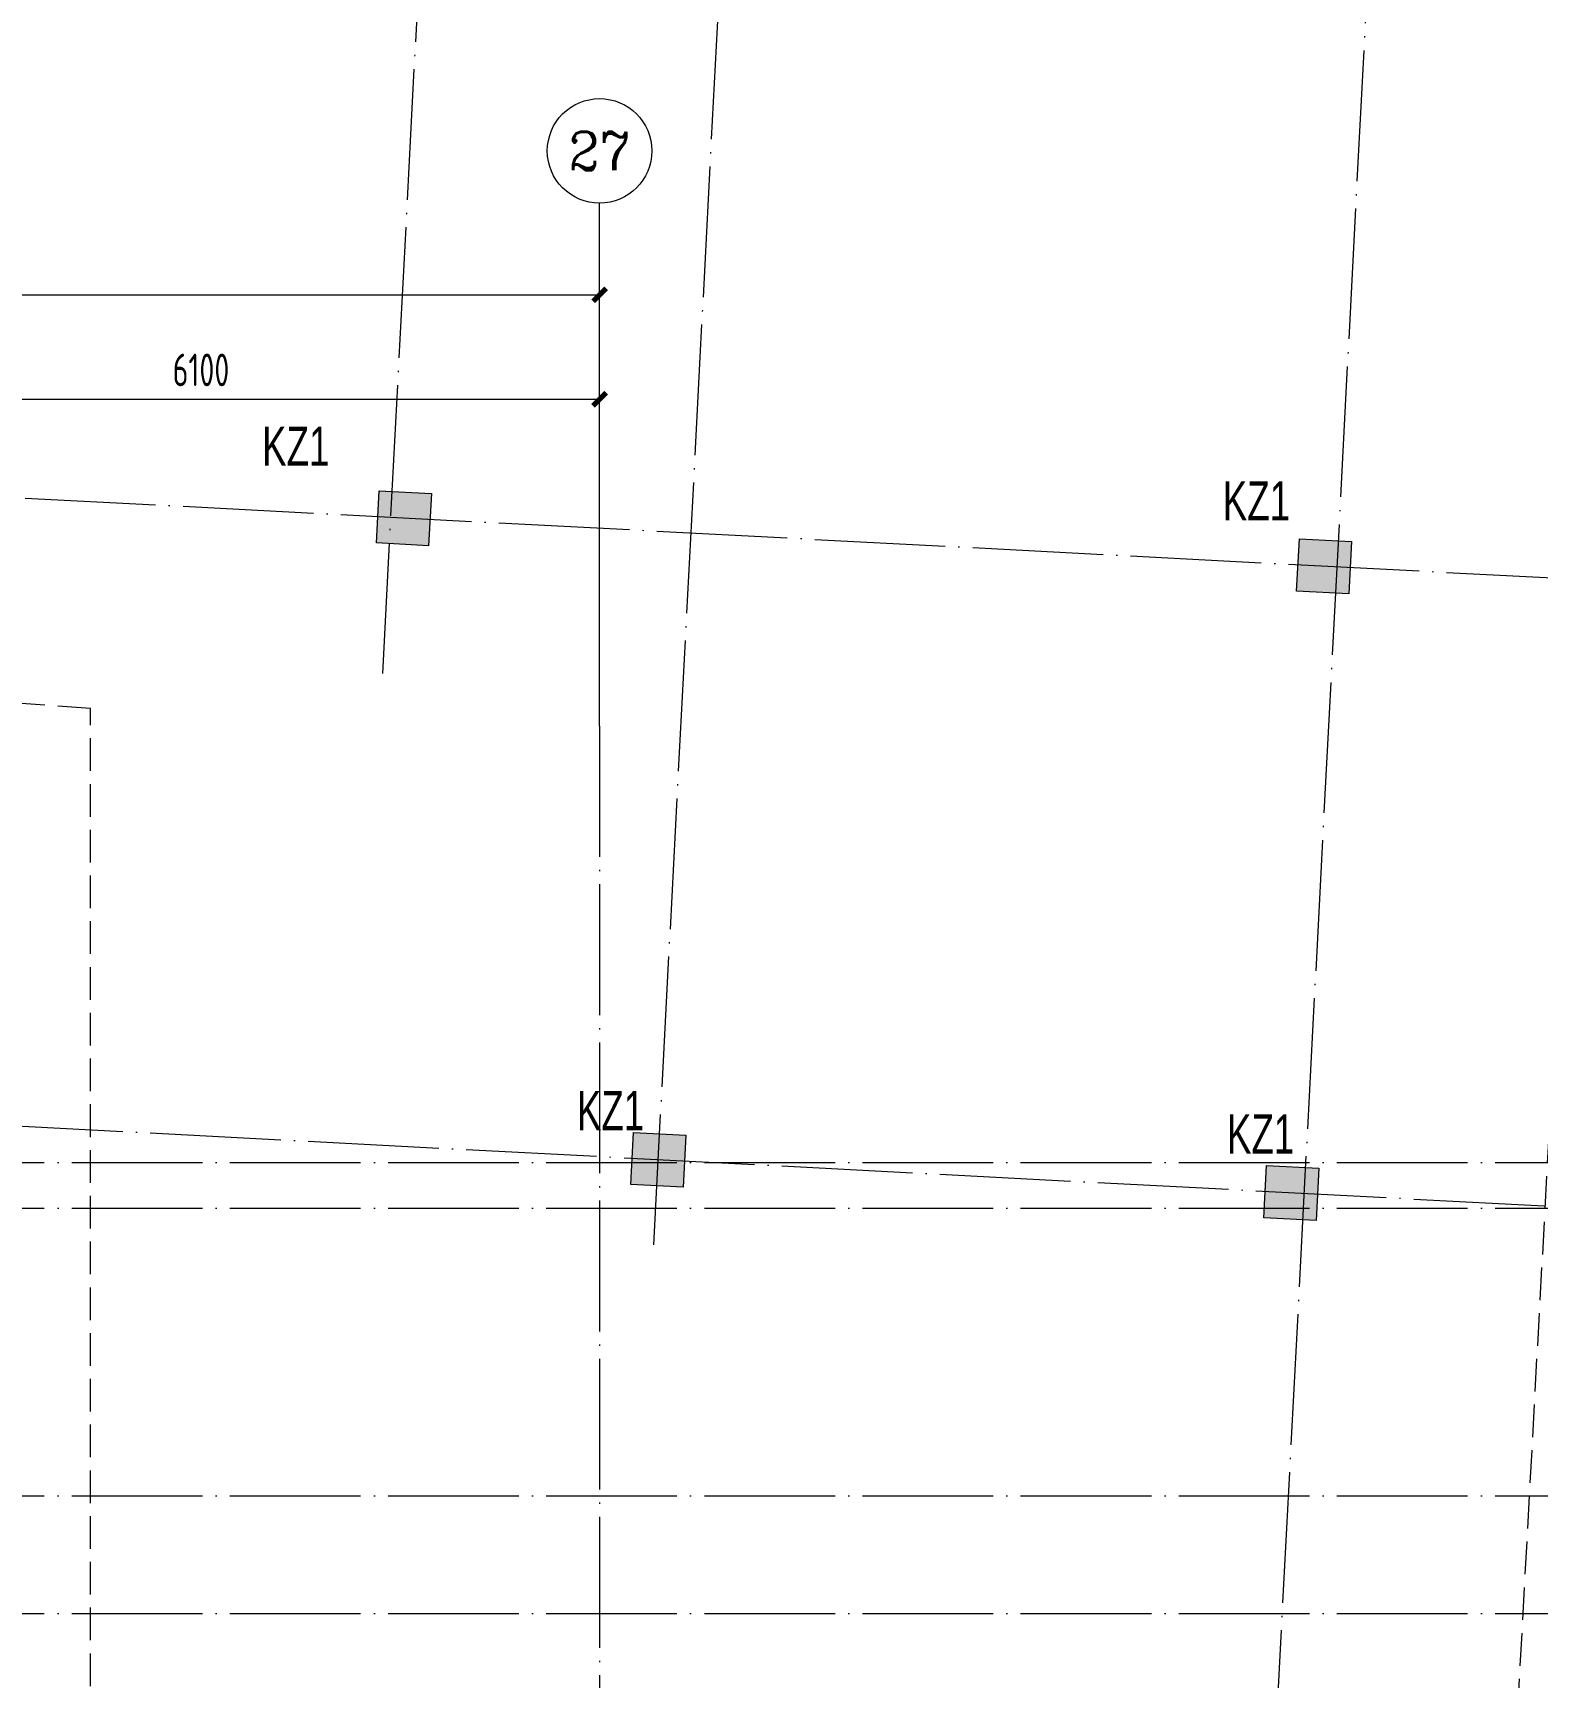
# Model space of a CAD drawing. Extents: x 5874492 to 7194610, y -939842 to -279257.
# Drawn here: x 6330508 to 6342017, y -464724 to -452146 of the extents above; entities that cross this region are included whole.
import ezdxf
from ezdxf.enums import TextEntityAlignment as Align

# ---------------------------------------------------------------- set-up
doc = ezdxf.new("R2010")
doc.units = 0
doc.header["$LTSCALE"] = 1000
doc.linetypes.add('DASH', pattern=[0.35, 0.25, -0.1])
doc.linetypes.add('DOTE', pattern=[2.42, 2, -0.2, 0.02, -0.2])
for name, color, linetype, lineweight in [('A-标注-轴号', 3, 'Continuous', 15), ('A-标注-轴号文字', 7, 'Continuous', 15), ('A-轴线-塔楼', 1, 'DOTE', 9), ('S-墙柱-COLU', 50, 'Continuous', 20), ('S-墙柱-HATCH', 251, 'Continuous', 20), ('S-板-BEAM-CON', 2, 'Continuous', 20), ('S-轴网-轴号', 3, 'Continuous', 20), ('S-轴网-轴线', 1, 'DOTE', 9), ('S-通用-TEXT', 7, 'Continuous', 20)]:
    doc.layers.add(name, color=color, linetype=linetype, lineweight=lineweight)
doc.styles.add('_TCH_AXIS', font='COMPLEX.shx', dxfattribs={"bigfont": 'hztxt.shx'})
doc.styles.add('BW_Dim', font='Bweng.shx', dxfattribs={"width": 0.7, "bigfont": 'hztxt.shx'})
doc.styles.add('COMPLEX', font='COMPLEX')
doc.styles.add('TSSD_REIN_T3', font='tssdeng.shx', dxfattribs={"width": 0.7, "bigfont": 'hztxt.shx'})
doc.dimstyles.new('_TCH_ARCH&&100', dxfattribs={"dimtxt": 250, "dimasz": 100, "dimexe": 100, "dimexo": 100, "dimgap": 100, "dimtad": 1, "dimdec": 0, "dimzin": 0, "dimdsep": 46, "dimtxsty": 'TSSD_REIN_T3', "dimblk": 'ARCHTICK', "dimcen": 0.09, "dimclrt": 7, "dimazin": 2, "dimtfac": 1, "dimtdec": 0, "dimtix": 1, "dimtmove": 2, "dimatfit": 3, "dimfxl": 0, "dimtolj": 1, "dimtzin": 0, "dimarcsym": 0})

# ---------------------------------------------------------------- blocks, each defined once
blk = doc.blocks.new('_AXISO')
blk.add_circle((0, 0), 0.5)
at = {"layer": 'S-轴网-轴号', "style": 'COMPLEX', "width": 1.041667}
blk.add_attdef('A', text='', height=0.56, dxfattribs=at).set_placement((-0.25, -0.28), (0.25, -0.28), align=Align.FIT)
blk = doc.blocks.new('_ArchTick')
at = {"color": 0, "linetype": 'ByBlock', "const_width": 0.4}
blk.add_lwpolyline([(-0.5, -0.5), (0.5, 0.5)], dxfattribs=at)
blk = doc.blocks.new('*D2415')
at = {"layer": 'A-标注-轴号', "color": 0, "lineweight": -2, "transparency": 16777216}
for p, q in [((0, 18540), (0, 21840)), ((47200, 18540), (47200, 21840)), ((0, 21740), (47200, 21740))]:
    blk.add_line(p, q, dxfattribs=at)
at = {"layer": 'Defpoints', "color": 0, "transparency": 16777216}
for p in [(47200, 21740), (0, 18440), (47200, 18440)]:
    blk.add_point(p, dxfattribs=at)
at = {"layer": 'A-标注-轴号', "color": 0, "lineweight": -2, "transparency": 16777216, "xscale": 100, "yscale": 100, "zscale": 100, "rotation": 180}
blk.add_blockref('_ArchTick', (0, 21740), dxfattribs=at)
at = {"layer": 'A-标注-轴号', "color": 0, "lineweight": -2, "transparency": 16777216, "xscale": 100, "yscale": 100, "zscale": 100}
blk.add_blockref('_ArchTick', (47200, 21740), dxfattribs=at)
at = {"layer": 'A-标注-轴号', "color": 7, "transparency": 16777216, "insert": (23600, 21965), "char_height": 250, "attachment_point": 5, "style": 'TSSD_REIN_T3'}
blk.add_mtext('\\A1;47200', dxfattribs=at)
blk = doc.blocks.new('*D2455')
at = {"layer": 'A-标注-轴号', "color": 0, "lineweight": -2, "transparency": 16777216}
for p, q in [((41100, 18540), (41100, 21040)), ((47200, 18540), (47200, 21040)), ((41100, 20940), (47200, 20940))]:
    blk.add_line(p, q, dxfattribs=at)
at = {"layer": 'Defpoints', "color": 0, "transparency": 16777216}
for p in [(47200, 20940), (41100, 18440), (47200, 18440)]:
    blk.add_point(p, dxfattribs=at)
at = {"layer": 'A-标注-轴号', "color": 0, "lineweight": -2, "transparency": 16777216, "xscale": 100, "yscale": 100, "zscale": 100, "rotation": 180}
blk.add_blockref('_ArchTick', (41100, 20940), dxfattribs=at)
at = {"layer": 'A-标注-轴号', "color": 0, "lineweight": -2, "transparency": 16777216, "xscale": 100, "yscale": 100, "zscale": 100}
blk.add_blockref('_ArchTick', (47200, 20940), dxfattribs=at)
at = {"layer": 'A-标注-轴号', "color": 7, "transparency": 16777216, "insert": (44150, 21165), "char_height": 250, "attachment_point": 5, "style": 'TSSD_REIN_T3'}
blk.add_mtext('\\A1;6100', dxfattribs=at)
blk = doc.blocks.new('A$C3FF375C5')
at = {"layer": 'A-标注-轴号'}
blk.add_line((47199.9, 18440.3), (47199.9, 22440.3), dxfattribs=at)
at = {"layer": 'A-轴线-塔楼', "ltscale": 0.5}
for p, q in [((45540.1, 18841.5), (46162.9, 30749.9)), ((47614.7, 14471.4), (48459.8, 30629.8)), ((51480.4, -6390.5), (53403, 30371.3)), ((55886.2, 19498.2), (38006.4, 20433.3)), ((55635.5, 14704.8), (37755.7, 15639.9))]:
    blk.add_line(p, q, dxfattribs=at)
at = {"layer": 'A-轴线-塔楼', "linetype": 'DOTE', "ltscale": 0.5}
for p, q in [((47200, 18440.3), (47200, -8548.9)), ((59891.4, 15100), (-2283.6, 15100)), ((59891.4, 14750), (32499.9, 14750)), ((59891.4, 12550), (32499.9, 12550)), ((59891.4, 11650), (-2283.6, 11650))]:
    blk.add_line(p, q, dxfattribs=at)
at = {"layer": 'A-标注-轴号'}
ref = blk.add_blockref('_AXISO', (47199.9, 22840.3), dxfattribs=dict(at, xscale=800, yscale=800, zscale=800))
ref.add_attrib('A', '27', dxfattribs={"layer": 'A-标注-轴号文字', "ltscale": 0.2, "height": 294.28, "style": '_TCH_AXIS'}).set_placement((46961.6, 22693.1), (47438.1, 22693.1), align=Align.FIT)
for p1, distance, picture, middle in [((0, 18440.3), 3300, '*D2415', (23599.9, 21965.3)), ((41099.9, 18440.3), 2500, '*D2455', (44149.9, 21165.3))]:
    dim = blk.add_aligned_dim(p1=p1, p2=(47199.9, 18440.3), distance=distance, dimstyle='_TCH_ARCH&&100', dxfattribs=at)
    dim.commit()
    dim.dimension.update_dxf_attribs({"geometry": picture, "text_midpoint": middle})

msp = doc.modelspace()

# ---------------------------------------------------------------- hatches: boundary and pattern name
at = {"layer": 'S-墙柱-HATCH', "ltscale": 0.2}
h = msp.add_hatch(color=256, dxfattribs=at)
h.dxf.hatch_style = 1
h.paths.add_polyline_path([(6333536.2, -456068.7), (6333557.1, -455669.2), (6333157.7, -455648.3), (6333136.8, -456047.7)])
h = msp.add_hatch(color=256, dxfattribs=at)
h.dxf.hatch_style = 1
h.paths.add_polyline_path([(6340576.6, -456436.7), (6340597.6, -456037.3), (6340198.1, -456016.3), (6340177.2, -456415.8)])
h = msp.add_hatch(color=256, dxfattribs=at)
h.dxf.hatch_style = 1
h.paths.add_polyline_path([(6335503.5, -460577.4), (6335104, -460556.5), (6335083.1, -460955.9), (6335482.5, -460976.9)])
h = msp.add_hatch(color=256, dxfattribs=at)
h.dxf.hatch_style = 1
h.paths.add_polyline_path([(6340325.9, -461230.1), (6340346.9, -460830.6), (6339947.4, -460809.7), (6339926.5, -461209.2)])

# ---------------------------------------------------------------- linework, layer by layer
at = {"layer": 'S-墙柱-COLU'}
for points in [[(6333157.7, -455648.3), (6333557.1, -455669.2), (6333536.2, -456068.7), (6333136.8, -456047.7)], [(6340198.1, -456016.3), (6340597.6, -456037.3), (6340576.6, -456436.7), (6340177.2, -456415.8)], [(6335104, -460556.5), (6335503.5, -460577.4), (6335482.5, -460976.9), (6335083.1, -460955.9)], [(6339947.4, -460809.7), (6340346.9, -460830.6), (6340325.9, -461230.1), (6339926.5, -461209.2)]]:
    msp.add_lwpolyline(points, close=True, dxfattribs=at)
at = {"layer": 'S-板-BEAM-CON', "linetype": 'DASH'}
msp.add_lwpolyline([(6327924.5, -478533.1), (6327924.5, -478533.1), (6327924.5, -467242.1), (6330948.9, -467242.1), (6330948.9, -457313.7), (6325335.5, -456918.2), (6325747.5, -444588.6), (6342927.6, -445514.5), (6340936.4, -482067.3), (6327810, -481279.7)], close=True, dxfattribs=at)

# ---------------------------------------------------------------- block references
at = {"layer": 'S-轴网-轴线', "ltscale": 0.2}
msp.add_blockref('A$C3FF375C5', (6287644.5, -475889.2), dxfattribs=at)

# ---------------------------------------------------------------- texts
at = {"layer": 'S-通用-TEXT', "color": 3, "style": 'BW_Dim', "width": 0.7}
for p in [(6332262, -455157.5), (6339612.4, -455575.9), (6334670.5, -460239.9), (6339644.2, -460418.8)]:
    msp.add_text('KZ1', height=300, dxfattribs=at).set_placement(p, align=Align.TOP_LEFT)

doc.saveas('drawing.dxf')
